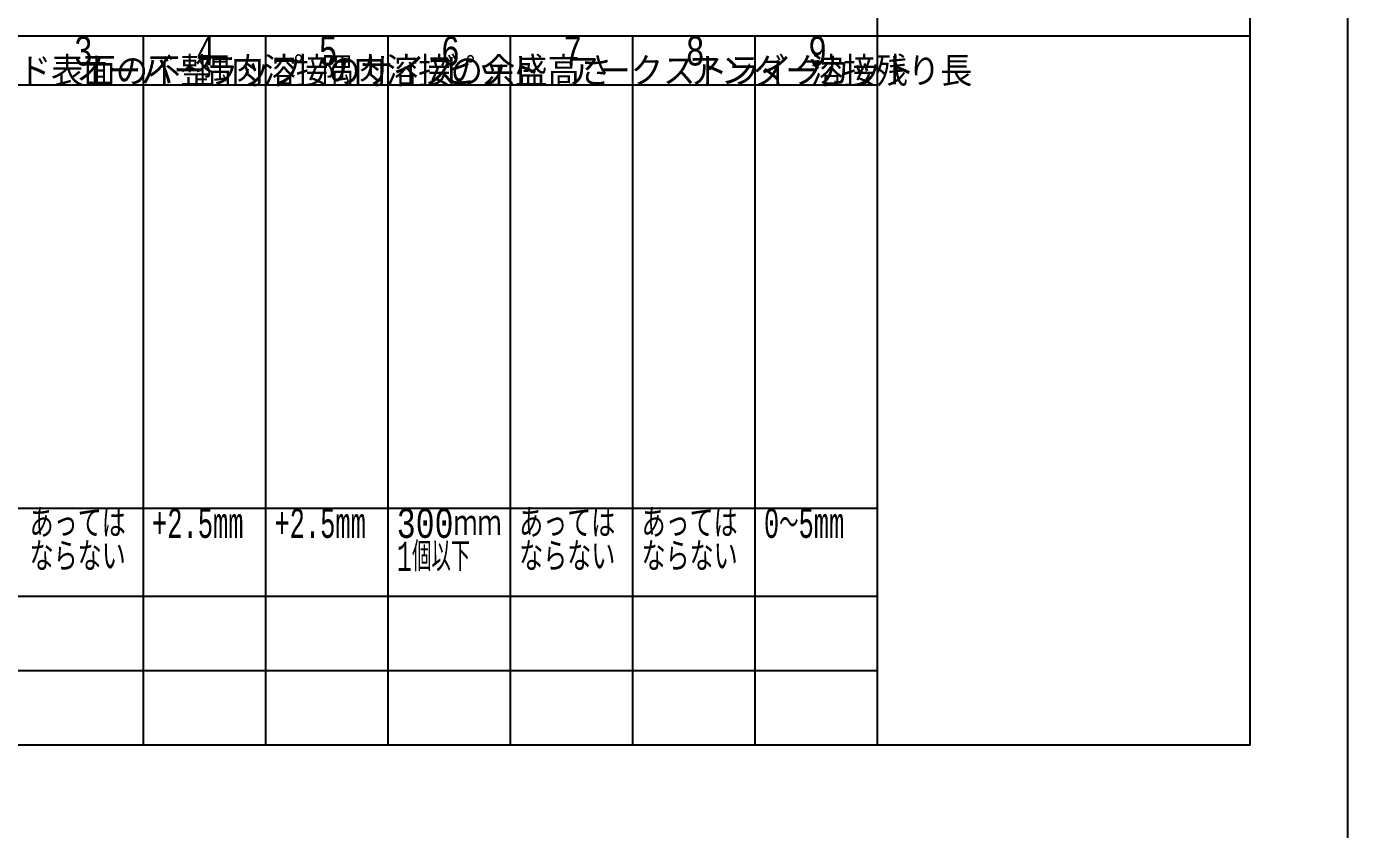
# Model space of a CAD drawing. Header units: millimetres. Extents: x -4568 to 36914, y -114 to 17788.
# Drawn here: x 13474 to 14553, y 2387 to 3044 of the extents above; entities that cross this region are included whole.
import ezdxf
from ezdxf.enums import TextEntityAlignment as Align

# ---------------------------------------------------------------- set-up
doc = ezdxf.new("R2010")
doc.units = ezdxf.units.MM
doc.header["$LTSCALE"] = 5
doc.layers.get('0').update_dxf_attribs({"color": 255})
doc.layers.add('寸法', color=4, linetype='Continuous')
doc.layers.add('文字', color=7, linetype='Continuous')
doc.styles.add('DLSTANDARD1', font='monotxt.shx', dxfattribs={"width": 0.6, "bigfont": 'extfont'})
doc.styles.add('TATEGAKI', font='txt', dxfattribs={"bigfont": 'bigfont.shx'})

msp = doc.modelspace()

# ---------------------------------------------------------------- linework, layer by layer
at = {"linetype": 'Continuous', "lineweight": -3}
for p, q in [((11269.183, 3036), (14473.183, 3036)), ((11269.183, 2996), (14169.183, 2996)), ((11269.183, 2649.709), (14169.183, 2649.709)), ((11269.183, 2577.936), (14169.183, 2577.936)), ((11269.183, 2516.968), (14169.183, 2516.968))]:
    msp.add_line(p, q, dxfattribs=at)
for points in [[(11189.183, 4752), (14553.183, 4752), (14553.183, 2376), (11189.183, 2376)], [(11269.183, 4672), (14473.183, 4672), (14473.183, 2456), (11269.183, 2456)]]:
    msp.add_lwpolyline(points, close=True, dxfattribs=at)
at = {"layer": '寸法', "linetype": 'Continuous'}
for p, q in [((14169.183, 2456), (14169.183, 3076)), ((13569.183, 2456), (13569.183, 3036)), ((13669.183, 2456), (13669.183, 3036)), ((13769.183, 2456), (13769.183, 3036)), ((13869.183, 2456), (13869.183, 3036)), ((13969.183, 2456), (13969.183, 3036)), ((14069.183, 2456), (14069.183, 3036))]:
    msp.add_line(p, q, dxfattribs=at)

# ---------------------------------------------------------------- texts
at = {"layer": '文字', "color": 0, "linetype": 'Continuous', "ltscale": 6, "style": 'DLSTANDARD1'}
for s, width, p in [('3', 0.74375, (13512.39, 3004.574)), ('4', 0.74375, (13612.39, 3004.574)), ('5', 0.74375, (13712.39, 3004.574)), ('6', 0.74375, (13812.39, 3004.574)), ('7', 0.74375, (13912.39, 3004.574)), ('8', 0.74375, (14012.39, 3004.574)), ('あっては', 0.74375, (13476.277, 2618.284)), ('+2.5mm', 0.6, (13576.277, 2618.284)), ('+2.5mm', 0.6, (13676.277, 2618.284)), ('300ｍｍ', 0.74375, (13776.277, 2618.284)), ('あっては', 0.74375, (13876.277, 2618.284)), ('あっては', 0.74375, (13976.277, 2618.284)), ('ならない', 0.74375, (13476.277, 2591.08)), ('1個以下', 0.6, (13776.277, 2591.08)), ('ならない', 0.74375, (13876.277, 2591.08)), ('ならない', 0.74375, (13976.277, 2591.08))]:
    msp.add_text(s, height=24, dxfattribs=dict(at, width=width)).set_placement(p, align=Align.BOTTOM_LEFT)
at = {"layer": '文字', "color": 1, "linetype": 'Continuous', "ltscale": 6, "style": 'DLSTANDARD1'}
for s, width, p in [('9', 0.74375, (14112.39, 3004.574)), ('0～5mm', 0.6, (14076.277, 2618.284))]:
    msp.add_text(s, height=24, dxfattribs=dict(at, width=width)).set_placement(p, align=Align.BOTTOM_LEFT)
at = {"layer": '文字', "color": 0, "linetype": 'Continuous', "ltscale": 6, "style": 'TATEGAKI'}
for s, p in [('ビード表面の不整', (13414.659, 2987.673)), ('オーバーラップ', (13514.659, 2987.673)), ('隅肉溶接のサイズ', (13614.659, 2987.673)), ('隅肉溶接の余盛高さ', (13714.659, 2987.673)), ('ピット', (13814.659, 2987.673)), ('アークストライク', (13914.659, 2987.673)), ('アンダーカット', (14014.659, 2987.673))]:
    msp.add_text(s, height=24, dxfattribs=at).set_placement(p, align=Align.BOTTOM_LEFT)
at = {"layer": '文字', "color": 1, "linetype": 'Continuous', "ltscale": 6, "style": 'TATEGAKI'}
msp.add_text('溶接残り長', height=24, dxfattribs=at).set_placement((14114.659, 2987.673), align=Align.BOTTOM_LEFT)

doc.saveas('drawing.dxf')
